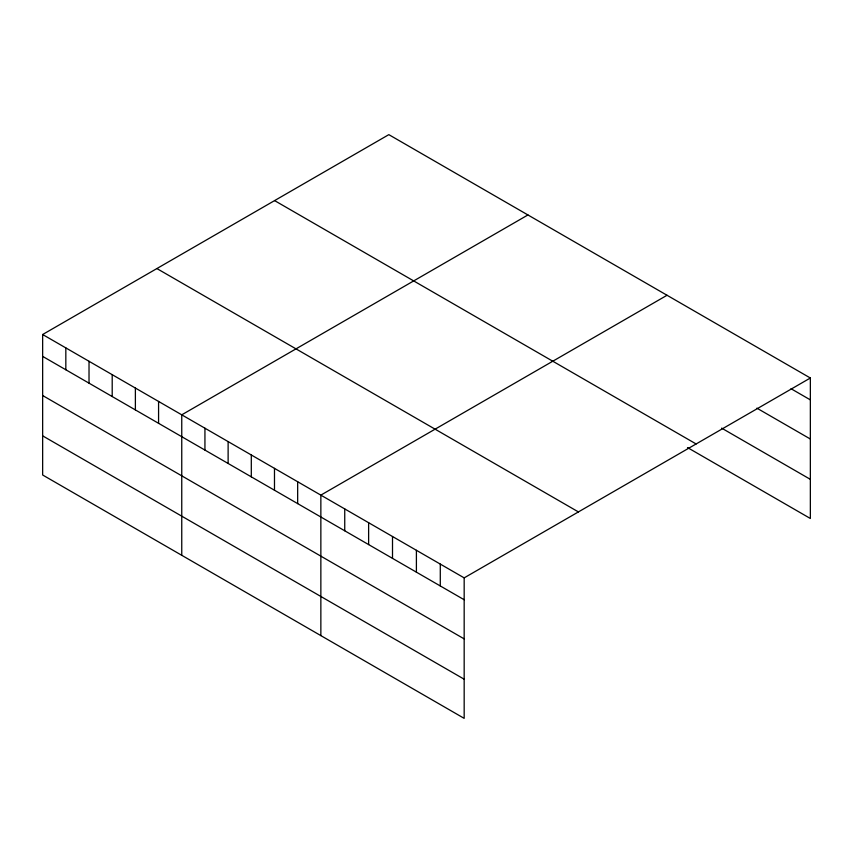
<?xml version="1.0" encoding="UTF-8"?>
<svg xmlns="http://www.w3.org/2000/svg" width="853" height="853" viewBox="0 0 853 853"><rect width="100%" height="100%" fill="white"/><g stroke="black" fill="none" stroke-linecap="round" stroke-linejoin="round"><path stroke-width="1.28" d="M42.65 334.515L464.171 577.876L464.171 718.354L42.65 474.993L42.65 334.515L388.829 134.646L810.35 378.007L810.35 518.485L687.507 447.569M527.932 214.956L181.753 414.825L181.753 555.303M667.035 295.266L320.856 495.124L320.856 635.613M464.171 577.876L810.35 378.007M791.019 388.712L810.35 399.876M756.888 408.15L810.35 439.018M721.627 428.121L810.35 479.343M274.591 200.604L696.112 443.965M156.888 268.556L578.409 511.917M42.65 356.383L464.171 599.744M42.65 395.525L464.171 638.886M42.65 435.851L464.171 679.212M440.287 564.078L440.287 585.947M416.403 550.292L416.403 572.16M392.508 536.505L392.508 558.374M368.624 522.708L368.624 544.577M344.74 508.921L344.74 530.79M297.665 481.742L297.665 503.611M274.485 468.361L274.485 490.23M251.304 454.98L251.304 476.848M228.124 441.587L228.124 463.456M204.933 428.206L204.933 450.075M158.573 401.432L158.573 423.301M135.382 388.051L135.382 409.92M112.201 374.67L112.201 396.538M89.021 361.277L89.021 383.146M65.83 347.896L65.83 369.765"/></g></svg>
